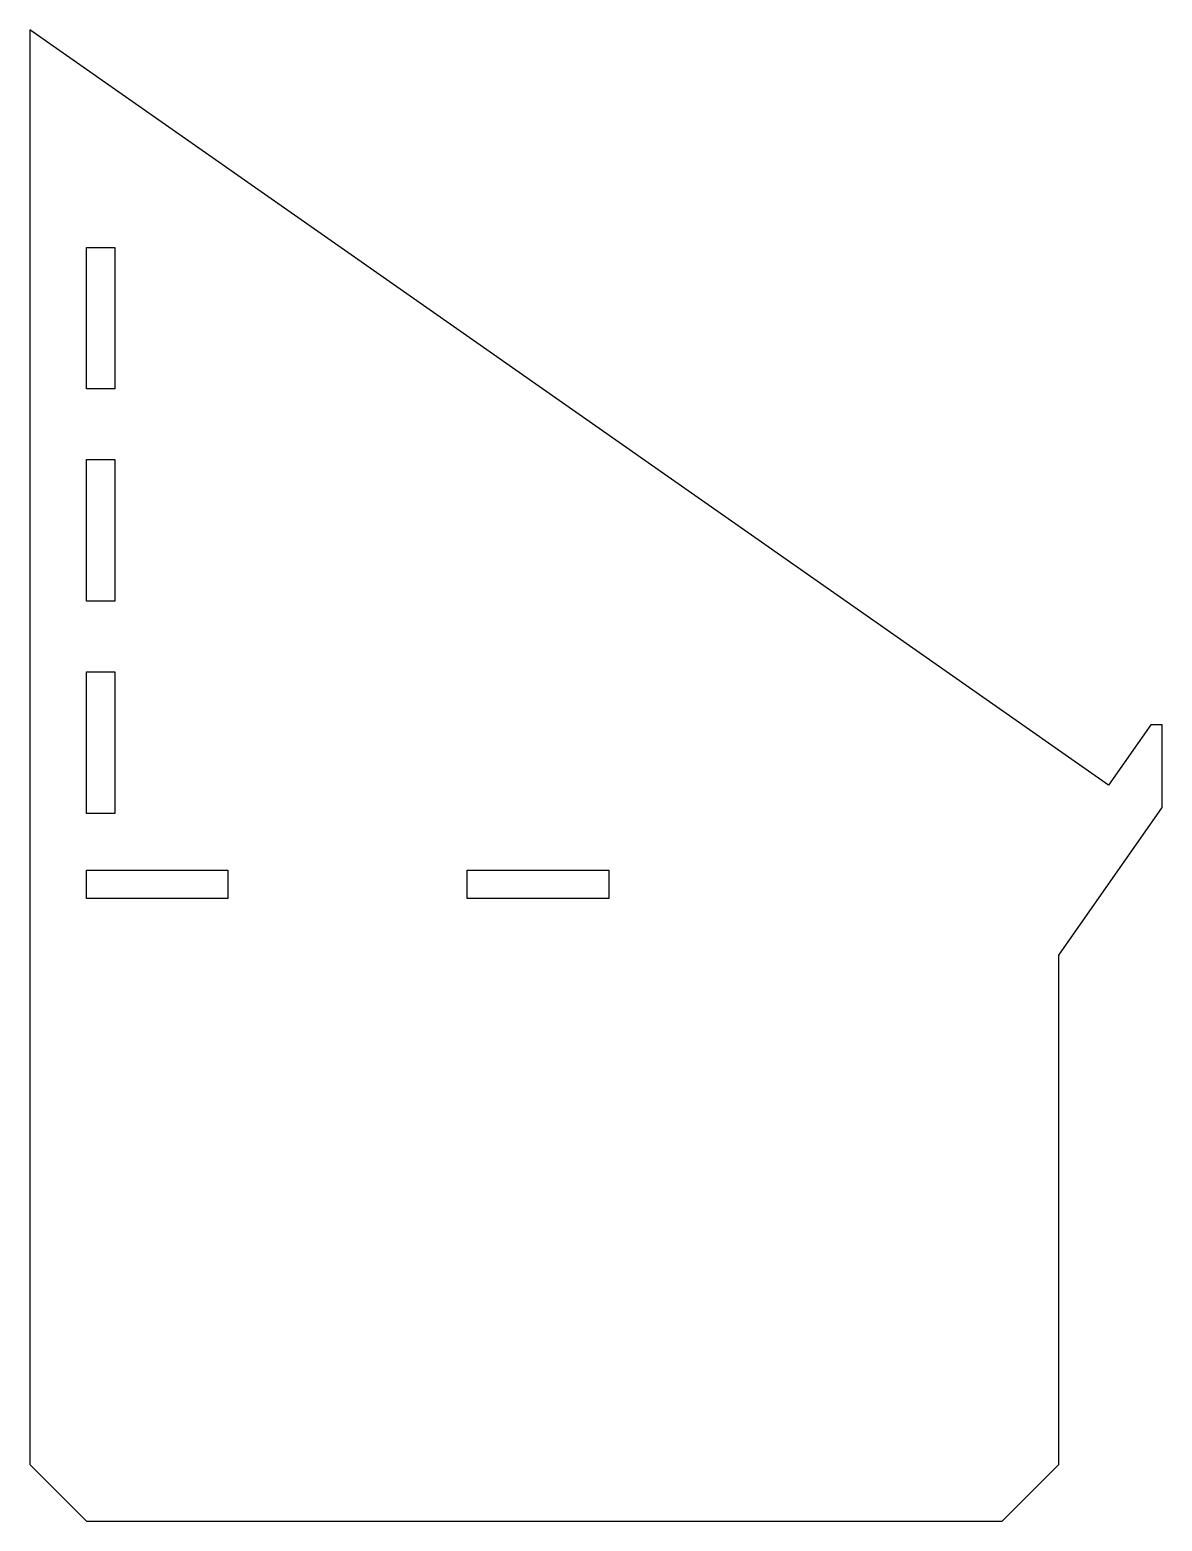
# Model space of a CAD drawing. Header units: millimetres. Extents: x -182 to 18, y -120 to 144.
import ezdxf

# ---------------------------------------------------------------- set-up
doc = ezdxf.new("R2010")
doc.units = ezdxf.units.MM
doc.layers.get('0').update_dxf_attribs({"linetype": 'CONTINUOUS'})

msp = doc.modelspace()

# ---------------------------------------------------------------- linework, layer by layer
for points in [[(-181.86, -109.67), (-171.86, -119.67), (-10.12, -119.67), (-0.12, -109.67), (-0.12, -19.67), (18.14, 6.4), (18.14, 20.98), (16.14, 20.98), (8.68, 10.33), (-181.86, 143.75)], [(-166.86, 80.33), (-171.86, 80.33), (-171.86, 105.33), (-166.86, 105.33)], [(-166.86, 42.83), (-171.86, 42.83), (-171.86, 67.83), (-166.86, 67.83)], [(-166.86, 30.33), (-166.86, 5.33), (-171.86, 5.33), (-171.86, 30.33)], [(-171.86, -9.67), (-171.86, -4.67), (-146.86, -4.67), (-146.86, -9.67)], [(-104.62, -4.67), (-79.62, -4.67), (-79.62, -9.67), (-104.62, -9.67)]]:
    msp.add_lwpolyline(points, close=True)

doc.saveas('drawing.dxf')
